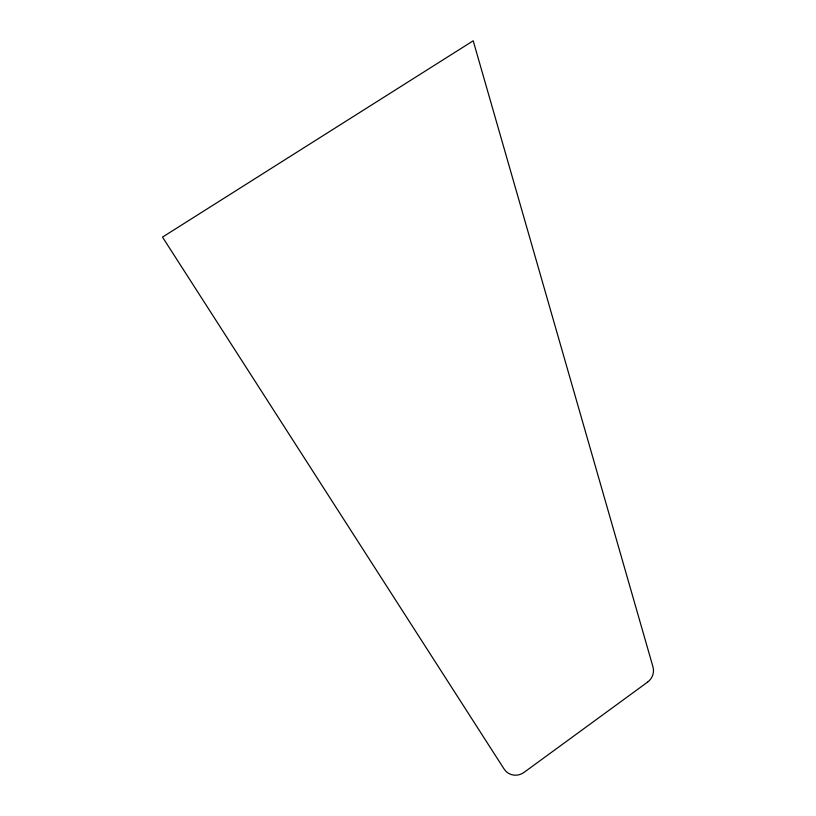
<?xml version="1.0" encoding="UTF-8"?>
<svg xmlns="http://www.w3.org/2000/svg" width="816" height="816" viewBox="0 0 816 816"><rect width="100%" height="100%" fill="white"/><g stroke="black" fill="none" stroke-linecap="round" stroke-linejoin="round"><path stroke-width="1.22" d="M647.547 682.156L524.117 772.324A15.157 14.219 -61.7 0 1 504.074 768.988L162.506 237.109L473.198 40.8L652.963 666.815A14.535 14.137 -18.2 0 1 647.547 682.156"/></g></svg>
